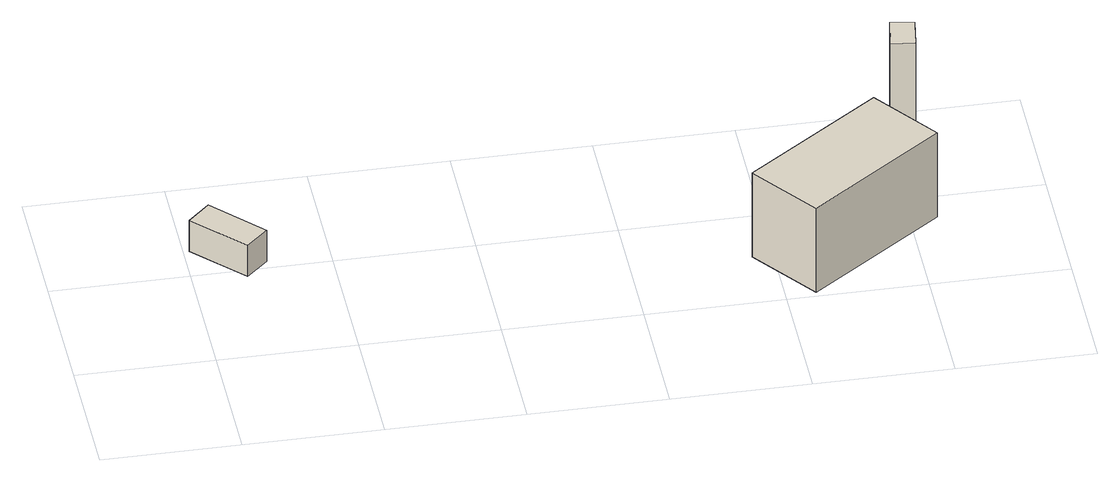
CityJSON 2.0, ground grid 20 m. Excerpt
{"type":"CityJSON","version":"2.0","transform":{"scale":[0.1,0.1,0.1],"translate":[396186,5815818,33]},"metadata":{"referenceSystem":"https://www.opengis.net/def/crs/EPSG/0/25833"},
"CityObjects":{
"building1":{"type":"Building","attributes":{"Gemeindeschluessel":"11000009","BezugspunktDach":"2200","function":"31001_2000","measuredHeight":6.44,"storeysAboveGround":1},"address":[{"country":"Germany","locality":"Berlin","thoroughfareNumber":"999","thoroughfareName":"Am Treptower Park"}],"geometry":[{"type":"Solid","lod":"1","boundaries":[[[[0,1,2,3]],[[4,5,6,7]],[[4,7,3,2]],[[5,4,2,1]],[[6,5,1,0]],[[7,6,0,3]]]]}]},
"building2":{"type":"Building","attributes":{"Gemeindeschluessel":"11000009","BezugspunktDach":"2200","function":"31001_1010","measuredHeight":14.39,"storeysAboveGround":3},"address":[{"country":"Germany","locality":"Berlin","thoroughfareNumber":"56","thoroughfareName":"Bulgarische Straße"}],"geometry":[{"type":"Solid","lod":"1","boundaries":[[[[8,9,10,11]],[[12,13,14,15]],[[12,15,11,10]],[[13,12,10,9]],[[14,13,9,8]],[[15,14,8,11]]]]}]},
"building3":{"type":"Building","attributes":{"Gemeindeschluessel":"11000009","BezugspunktDach":"2200","function":"31001_2140","measuredHeight":20.05,"storeysAboveGround":1},"address":[{"country":"Germany","locality":"Berlin","thoroughfareNumber":"56 (1)","thoroughfareName":"Bulgarische Straße"}],"geometry":[{"type":"Solid","lod":"1","boundaries":[[[[16,17,18,19]],[[20,21,22,23]],[[20,23,19,18]],[[21,20,18,17]],[[22,21,17,16]],[[23,22,16,19]]]]}]}
},
"vertices":[
[76,177,63],[108,207,63],[39,280,63],[7,249,63],[39,280,10],[108,207,10],[76,177,10],[7,249,10],
[843,9,148],[1039,152,148],[967,249,148],[771,106,148],[967,249,4],[1039,152,4],[843,9,4],[771,106,4],
[1033,287,205],[1040,335,205],[1006,341,205],[998,292,205],[1006,341,5],[1040,335,5],[1033,287,5],[998,292,5]
]}
